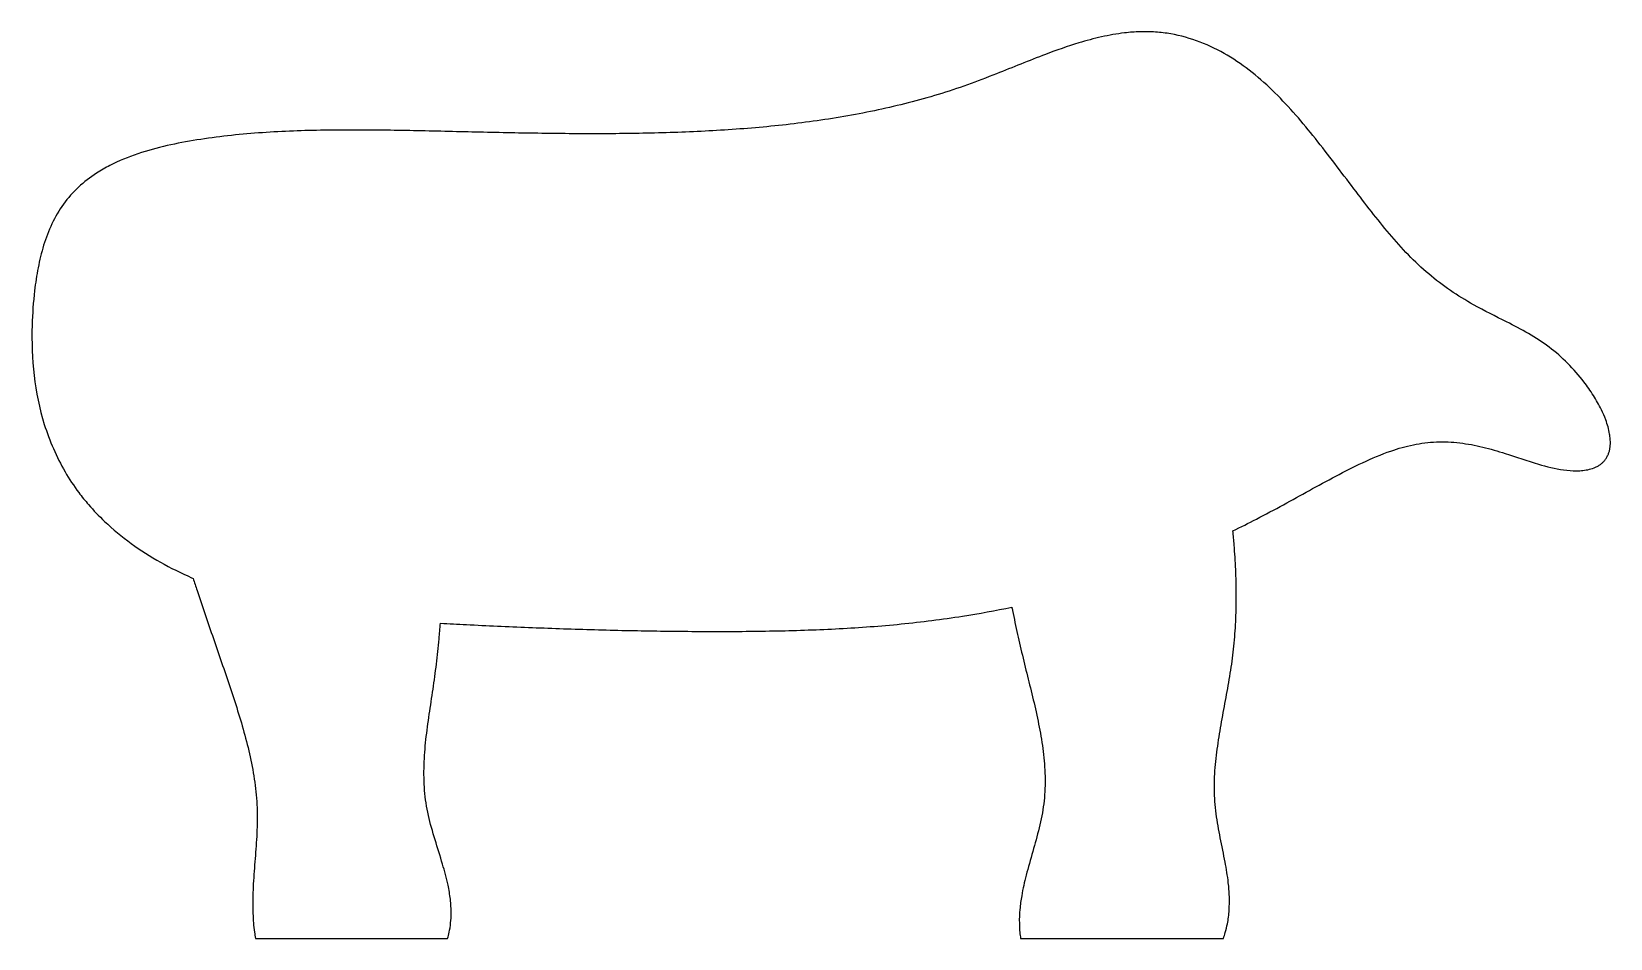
# Model space of a CAD drawing. Header units: millimetres. Extents: x 9 to 240, y 0 to 133.
import ezdxf

# ---------------------------------------------------------------- set-up
doc = ezdxf.new("R2010")
doc.units = ezdxf.units.MM
doc.layers.add('outline', color=7, linetype='Continuous')

msp = doc.modelspace()

# ---------------------------------------------------------------- linework, layer by layer
at = {"layer": 'outline'}
for p, q in [((41.8, 0.05), (69.91, 0.05)), ((153.7, 0.05), (183.38, 0.05))]:
    msp.add_line(p, q, dxfattribs=at)
for points, knots in [([(184.76, 59.63), (185.91, 60.19), (187.06, 60.77), (189.52, 62.04), (190.84, 62.74), (193.41, 64.14), (194.67, 64.84), (198.5, 66.95), (201.07, 68.36), (205.08, 70.23), (206.45, 70.81), (208.94, 71.68), (210.03, 72), (212.26, 72.45), (213.39, 72.59), (215.66, 72.68), (216.8, 72.63), (219.07, 72.36), (220.19, 72.15), (222.4, 71.61), (223.49, 71.29), (226.2, 70.44), (227.8, 69.87), (230.64, 69.03), (231.86, 68.72), (233.74, 68.47), (234.37, 68.41), (235.32, 68.42), (235.64, 68.43), (236.27, 68.5), (236.59, 68.55), (237.2, 68.71), (237.5, 68.81), (237.94, 69), (238.08, 69.07), (238.35, 69.24), (238.48, 69.33), (238.73, 69.53), (238.85, 69.63), (239.07, 69.86), (239.17, 69.98), (239.36, 70.24), (239.44, 70.38), (239.58, 70.66), (239.65, 70.81), (239.76, 71.1), (239.8, 71.26), (239.87, 71.57), (239.9, 71.72), (239.94, 72.04), (239.95, 72.2), (239.97, 72.6), (239.96, 72.84), (239.92, 73.31), (239.89, 73.55), (239.79, 74.14), (239.71, 74.49), (239.52, 75.18), (239.41, 75.52), (239.1, 76.36), (238.88, 76.85), (238.3, 78.05), (237.9, 78.75), (237.04, 80.11), (236.58, 80.77), (235.36, 82.36), (234.57, 83.26), (232.87, 84.97), (231.96, 85.76), (230.04, 87.22), (229.03, 87.87), (226.94, 89.09), (225.87, 89.64), (223.17, 91.01), (221.54, 91.8), (218.8, 93.33), (217.66, 94.03), (215.46, 95.53), (214.41, 96.33), (212.36, 98.07), (211.37, 99), (209.46, 100.96), (208.55, 102), (205.85, 105.19), (204.14, 107.42), (200.58, 112.1), (198.74, 114.57), (194.96, 119.31), (193.03, 121.58), (189.85, 124.71), (188.74, 125.71), (186.42, 127.55), (185.21, 128.4), (182.67, 129.91), (181.34, 130.56), (178.57, 131.62), (177.14, 132.03), (174.94, 132.41), (174.19, 132.5), (172.68, 132.61), (171.93, 132.62), (170.42, 132.58), (169.66, 132.52), (167.78, 132.3), (166.65, 132.1), (164.42, 131.6), (163.32, 131.3), (160.58, 130.47), (158.96, 129.9), (154.94, 128.38), (152.56, 127.4), (148.76, 125.9), (147.35, 125.36), (144.51, 124.34), (143.08, 123.87), (138.76, 122.55), (135.83, 121.8), (129.92, 120.54), (126.94, 120.02), (120.95, 119.16), (117.94, 118.83), (111.9, 118.31), (108.88, 118.12), (102.83, 117.85), (99.8, 117.77), (93.74, 117.68), (90.7, 117.68), (84.64, 117.72), (81.61, 117.77), (75.55, 117.89), (72.52, 117.96), (66.46, 118.1), (63.43, 118.17), (57.37, 118.24), (54.34, 118.25), (48.29, 118.14), (45.27, 118.02), (39.24, 117.58), (36.23, 117.26), (30.31, 116.32), (27.41, 115.7), (23.2, 114.28), (21.83, 113.72), (19.84, 112.7), (19.19, 112.33), (17.63, 111.32), (16.75, 110.64), (15.12, 109.13), (14.38, 108.3), (13.08, 106.49), (12.52, 105.52), (11.56, 103.5), (11.16, 102.45), (10.5, 100.3), (10.24, 99.2), (9.8, 96.99), (9.64, 95.87), (9.31, 93.07), (9.19, 91.38), (9.07, 87.24), (9.15, 84.78), (9.72, 79.92), (10.2, 77.53), (11.31, 73.99), (11.75, 72.81), (12.76, 70.49), (13.32, 69.36), (14.57, 67.22), (15.24, 66.21), (15.97, 65.23)], [0, 0, 0, 0, 0.010588, 0.010588, 0.022933, 0.022933, 0.034865, 0.034865, 0.059064, 0.059064, 0.071457, 0.071457, 0.080837, 0.080837, 0.090253, 0.090253, 0.099677, 0.099677, 0.109103, 0.109103, 0.118523, 0.118523, 0.132586, 0.132586, 0.143002, 0.143002, 0.14824, 0.14824, 0.150872, 0.150872, 0.153499, 0.153499, 0.156116, 0.156116, 0.157433, 0.157433, 0.158748, 0.158748, 0.160063, 0.160063, 0.161377, 0.161377, 0.162691, 0.162691, 0.164005, 0.164005, 0.165321, 0.165321, 0.166639, 0.166639, 0.167957, 0.167957, 0.169931, 0.169931, 0.171907, 0.171907, 0.174867, 0.174867, 0.177831, 0.177831, 0.182269, 0.182269, 0.18891, 0.18891, 0.195563, 0.195563, 0.205506, 0.205506, 0.215457, 0.215457, 0.225432, 0.225432, 0.235445, 0.235445, 0.25042, 0.25042, 0.261447, 0.261447, 0.272406, 0.272406, 0.283647, 0.283647, 0.295061, 0.295061, 0.318256, 0.318256, 0.343734, 0.343734, 0.368383, 0.368383, 0.380661, 0.380661, 0.392896, 0.392896, 0.405127, 0.405127, 0.417407, 0.417407, 0.423638, 0.423638, 0.429884, 0.429884, 0.436152, 0.436152, 0.445588, 0.445588, 0.455047, 0.455047, 0.46927, 0.46927, 0.490552, 0.490552, 0.50307, 0.50307, 0.515508, 0.515508, 0.540476, 0.540476, 0.565503, 0.565503, 0.590557, 0.590557, 0.615609, 0.615609, 0.640675, 0.640675, 0.665753, 0.665753, 0.690833, 0.690833, 0.715908, 0.715908, 0.740973, 0.740973, 0.766018, 0.766018, 0.791046, 0.791046, 0.816058, 0.816058, 0.840576, 0.840576, 0.852828, 0.852828, 0.859018, 0.859018, 0.868208, 0.868208, 0.877396, 0.877396, 0.886625, 0.886625, 0.895908, 0.895908, 0.905232, 0.905232, 0.914585, 0.914585, 0.928564, 0.928564, 0.948863, 0.948863, 0.969041, 0.969041, 0.979504, 0.979504, 0.989957, 0.989957, 1, 1, 1, 1]), ([(15.97, 65.23), (16.42, 64.63), (16.9, 64.04), (18.13, 62.62), (18.91, 61.8), (20.96, 59.86), (22.27, 58.78), (25.01, 56.79), (26.44, 55.88), (29.4, 54.22), (30.92, 53.47), (32.55, 52.75), (32.62, 52.72), (32.69, 52.69)], [0, 0, 0, 0, 0.106975, 0.106975, 0.267224, 0.267224, 0.50737, 0.50737, 0.74807, 0.74807, 0.988665, 0.988665, 1, 1, 1, 1]), ([(183.38, 0.05), (183.47, 0.33), (183.56, 0.61), (183.76, 1.32), (183.87, 1.76), (184.08, 2.84), (184.16, 3.51), (184.25, 4.84), (184.26, 5.51), (184.22, 6.85), (184.16, 7.53), (183.97, 9.2), (183.81, 10.21), (183.4, 12.39), (183.15, 13.56), (182.68, 15.91), (182.47, 17.09), (182.15, 19.46), (182.06, 20.66), (182.04, 23.06), (182.1, 24.27), (182.32, 26.67), (182.48, 27.87), (182.84, 30.25), (183.05, 31.43), (183.48, 33.8), (183.71, 34.98), (184.13, 37.33), (184.34, 38.51), (184.69, 40.87), (184.83, 42.05), (185.06, 44.42), (185.14, 45.62), (185.24, 48), (185.26, 49.2), (185.25, 51.59), (185.22, 52.79), (185.11, 55.18), (185.04, 56.38), (184.89, 58.26), (184.83, 58.94), (184.76, 59.63)], [0, 0, 0, 0, 0.014785, 0.014785, 0.036911, 0.036911, 0.070126, 0.070126, 0.103609, 0.103609, 0.137265, 0.137265, 0.187919, 0.187919, 0.247881, 0.247881, 0.307593, 0.307593, 0.367405, 0.367405, 0.427577, 0.427577, 0.487801, 0.487801, 0.547879, 0.547879, 0.607725, 0.607725, 0.667337, 0.667337, 0.726813, 0.726813, 0.786392, 0.786392, 0.846071, 0.846071, 0.905831, 0.905831, 0.965652, 0.965652, 1, 1, 1, 1]), ([(32.69, 52.69), (32.88, 52.1), (33.08, 51.52), (33.66, 49.76), (34.05, 48.59), (34.85, 46.25), (35.25, 45.08), (36.06, 42.74), (36.46, 41.57), (37.26, 39.23), (37.66, 38.06), (38.45, 35.71), (38.83, 34.53), (39.57, 32.15), (39.93, 30.96), (40.58, 28.55), (40.88, 27.34), (41.39, 24.89), (41.61, 23.66), (41.93, 21.18), (42.03, 19.93), (42.09, 17.44), (42.05, 16.2), (41.92, 13.72), (41.82, 12.49), (41.62, 10.02), (41.53, 8.78), (41.42, 6.51), (41.39, 5.46), (41.43, 3.73), (41.46, 3.04), (41.55, 1.88), (41.6, 1.42), (41.71, 0.66), (41.75, 0.35), (41.8, 0.05)], [0, 0, 0, 0, 0.034178, 0.034178, 0.102769, 0.102769, 0.171368, 0.171368, 0.239976, 0.239976, 0.308599, 0.308599, 0.377456, 0.377456, 0.446573, 0.446573, 0.515892, 0.515892, 0.585306, 0.585306, 0.65462, 0.65462, 0.723518, 0.723518, 0.792261, 0.792261, 0.860942, 0.860942, 0.918753, 0.918753, 0.957232, 0.957232, 0.982884, 0.982884, 1, 1, 1, 1]), ([(68.87, 46.12), (70.13, 46.06), (71.39, 45.99), (75.68, 45.78), (78.71, 45.64), (84.77, 45.4), (87.8, 45.29), (93.86, 45.12), (96.9, 45.05), (102.96, 44.96), (105.99, 44.93), (112.06, 44.93), (115.09, 44.95), (121.14, 45.08), (124.17, 45.18), (130.21, 45.5), (133.22, 45.72), (139.24, 46.32), (142.24, 46.7), (147.63, 47.55), (150.04, 47.99), (152.42, 48.49)], [0, 0, 0, 0, 0.045217, 0.045217, 0.153775, 0.153775, 0.26233, 0.26233, 0.370883, 0.370883, 0.479431, 0.479431, 0.587928, 0.587928, 0.696234, 0.696234, 0.804416, 0.804416, 0.912581, 0.912581, 1, 1, 1, 1]), ([(152.42, 48.49), (152.46, 48.33), (152.49, 48.17), (152.76, 46.84), (153.01, 45.67), (153.52, 43.34), (153.79, 42.18), (154.34, 39.86), (154.64, 38.7), (155.21, 36.37), (155.5, 35.21), (156.04, 32.86), (156.3, 31.68), (156.74, 29.31), (156.93, 28.12), (157.2, 25.72), (157.28, 24.51), (157.3, 22.11), (157.24, 20.91), (156.94, 18.54), (156.7, 17.37), (156.14, 15.05), (155.81, 13.9), (155.15, 11.6), (154.82, 10.44), (154.27, 8.29), (154.04, 7.3), (153.76, 5.63), (153.66, 4.96), (153.54, 3.62), (153.51, 2.95), (153.53, 1.83), (153.55, 1.38), (153.62, 0.64), (153.66, 0.34), (153.7, 0.05)], [0, 0, 0, 0, 0.009955, 0.009955, 0.082472, 0.082472, 0.154951, 0.154951, 0.227581, 0.227581, 0.300524, 0.300524, 0.373735, 0.373735, 0.447092, 0.447092, 0.520352, 0.520352, 0.593133, 0.593133, 0.665485, 0.665485, 0.73808, 0.73808, 0.81114, 0.81114, 0.872901, 0.872901, 0.913929, 0.913929, 0.954766, 0.954766, 0.981909, 0.981909, 1, 1, 1, 1]), ([(69.91, 0.05), (70, 0.34), (70.07, 0.64), (70.23, 1.39), (70.3, 1.85), (70.4, 2.76), (70.43, 3.22), (70.43, 4.38), (70.39, 5.08), (70.23, 6.47), (70.11, 7.16), (69.75, 8.88), (69.47, 9.9), (68.82, 12.1), (68.44, 13.29), (67.71, 15.65), (67.37, 16.84), (66.83, 19.24), (66.64, 20.46), (66.45, 22.92), (66.43, 24.16), (66.51, 26.64), (66.61, 27.89), (66.88, 30.36), (67.05, 31.59), (67.41, 34.04), (67.6, 35.26), (67.96, 37.71), (68.12, 38.93), (68.42, 41.38), (68.55, 42.61), (68.74, 44.6), (68.8, 45.36), (68.87, 46.12)], [0, 0, 0, 0, 0.01967, 0.01967, 0.049157, 0.049157, 0.078818, 0.078818, 0.123539, 0.123539, 0.168516, 0.168516, 0.236235, 0.236235, 0.316064, 0.316064, 0.395112, 0.395112, 0.474035, 0.474035, 0.553637, 0.553637, 0.633476, 0.633476, 0.71318, 0.71318, 0.792568, 0.792568, 0.871667, 0.871667, 0.950849, 0.950849, 1, 1, 1, 1])]:
    msp.add_open_spline(points, degree=3, knots=knots, dxfattribs=at)

doc.saveas('drawing.dxf')
